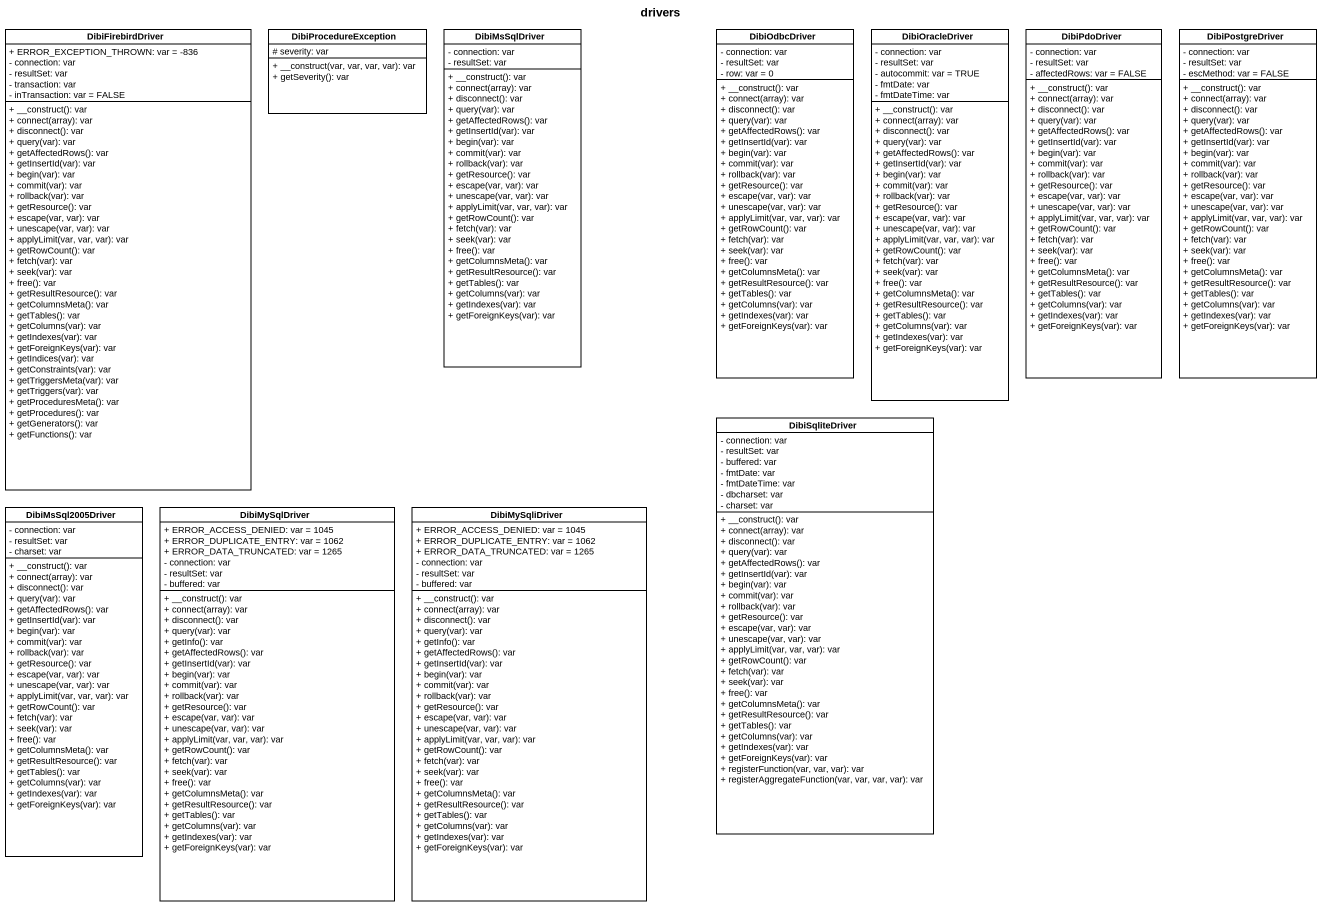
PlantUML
@startuml
title drivers
hide circle
hide empty members
skinparam classAttributeIconSize 0
class DibiFirebirdDriver {
  + ERROR_EXCEPTION_THROWN: var = -836
  - connection: var
  - resultSet: var
  - transaction: var
  - inTransaction: var = FALSE
  + __construct(): var
  + connect(array): var
  + disconnect(): var
  + query(var): var
  + getAffectedRows(): var
  + getInsertId(var): var
  + begin(var): var
  + commit(var): var
  + rollback(var): var
  + getResource(): var
  + escape(var, var): var
  + unescape(var, var): var
  + applyLimit(var, var, var): var
  + getRowCount(): var
  + fetch(var): var
  + seek(var): var
  + free(): var
  + getResultResource(): var
  + getColumnsMeta(): var
  + getTables(): var
  + getColumns(var): var
  + getIndexes(var): var
  + getForeignKeys(var): var
  + getIndices(var): var
  + getConstraints(var): var
  + getTriggersMeta(var): var
  + getTriggers(var): var
  + getProceduresMeta(): var
  + getProcedures(): var
  + getGenerators(): var
  + getFunctions(): var
}
class DibiProcedureException {
  # severity: var
  + __construct(var, var, var, var): var
  + getSeverity(): var
}
class DibiMsSqlDriver {
  - connection: var
  - resultSet: var
  + __construct(): var
  + connect(array): var
  + disconnect(): var
  + query(var): var
  + getAffectedRows(): var
  + getInsertId(var): var
  + begin(var): var
  + commit(var): var
  + rollback(var): var
  + getResource(): var
  + escape(var, var): var
  + unescape(var, var): var
  + applyLimit(var, var, var): var
  + getRowCount(): var
  + fetch(var): var
  + seek(var): var
  + free(): var
  + getColumnsMeta(): var
  + getResultResource(): var
  + getTables(): var
  + getColumns(var): var
  + getIndexes(var): var
  + getForeignKeys(var): var
}
class DibiOdbcDriver {
  - connection: var
  - resultSet: var
  - row: var = 0
  + __construct(): var
  + connect(array): var
  + disconnect(): var
  + query(var): var
  + getAffectedRows(): var
  + getInsertId(var): var
  + begin(var): var
  + commit(var): var
  + rollback(var): var
  + getResource(): var
  + escape(var, var): var
  + unescape(var, var): var
  + applyLimit(var, var, var): var
  + getRowCount(): var
  + fetch(var): var
  + seek(var): var
  + free(): var
  + getColumnsMeta(): var
  + getResultResource(): var
  + getTables(): var
  + getColumns(var): var
  + getIndexes(var): var
  + getForeignKeys(var): var
}
class DibiOracleDriver {
  - connection: var
  - resultSet: var
  - autocommit: var = TRUE
  - fmtDate: var
  - fmtDateTime: var
  + __construct(): var
  + connect(array): var
  + disconnect(): var
  + query(var): var
  + getAffectedRows(): var
  + getInsertId(var): var
  + begin(var): var
  + commit(var): var
  + rollback(var): var
  + getResource(): var
  + escape(var, var): var
  + unescape(var, var): var
  + applyLimit(var, var, var): var
  + getRowCount(): var
  + fetch(var): var
  + seek(var): var
  + free(): var
  + getColumnsMeta(): var
  + getResultResource(): var
  + getTables(): var
  + getColumns(var): var
  + getIndexes(var): var
  + getForeignKeys(var): var
}
class DibiPdoDriver {
  - connection: var
  - resultSet: var
  - affectedRows: var = FALSE
  + __construct(): var
  + connect(array): var
  + disconnect(): var
  + query(var): var
  + getAffectedRows(): var
  + getInsertId(var): var
  + begin(var): var
  + commit(var): var
  + rollback(var): var
  + getResource(): var
  + escape(var, var): var
  + unescape(var, var): var
  + applyLimit(var, var, var): var
  + getRowCount(): var
  + fetch(var): var
  + seek(var): var
  + free(): var
  + getColumnsMeta(): var
  + getResultResource(): var
  + getTables(): var
  + getColumns(var): var
  + getIndexes(var): var
  + getForeignKeys(var): var
}
class DibiPostgreDriver {
  - connection: var
  - resultSet: var
  - escMethod: var = FALSE
  + __construct(): var
  + connect(array): var
  + disconnect(): var
  + query(var): var
  + getAffectedRows(): var
  + getInsertId(var): var
  + begin(var): var
  + commit(var): var
  + rollback(var): var
  + getResource(): var
  + escape(var, var): var
  + unescape(var, var): var
  + applyLimit(var, var, var): var
  + getRowCount(): var
  + fetch(var): var
  + seek(var): var
  + free(): var
  + getColumnsMeta(): var
  + getResultResource(): var
  + getTables(): var
  + getColumns(var): var
  + getIndexes(var): var
  + getForeignKeys(var): var
}
class DibiSqliteDriver {
  - connection: var
  - resultSet: var
  - buffered: var
  - fmtDate: var
  - fmtDateTime: var
  - dbcharset: var
  - charset: var
  + __construct(): var
  + connect(array): var
  + disconnect(): var
  + query(var): var
  + getAffectedRows(): var
  + getInsertId(var): var
  + begin(var): var
  + commit(var): var
  + rollback(var): var
  + getResource(): var
  + escape(var, var): var
  + unescape(var, var): var
  + applyLimit(var, var, var): var
  + getRowCount(): var
  + fetch(var): var
  + seek(var): var
  + free(): var
  + getColumnsMeta(): var
  + getResultResource(): var
  + getTables(): var
  + getColumns(var): var
  + getIndexes(var): var
  + getForeignKeys(var): var
  + registerFunction(var, var, var): var
  + registerAggregateFunction(var, var, var, var): var
}
class DibiMsSql2005Driver {
  - connection: var
  - resultSet: var
  - charset: var
  + __construct(): var
  + connect(array): var
  + disconnect(): var
  + query(var): var
  + getAffectedRows(): var
  + getInsertId(var): var
  + begin(var): var
  + commit(var): var
  + rollback(var): var
  + getResource(): var
  + escape(var, var): var
  + unescape(var, var): var
  + applyLimit(var, var, var): var
  + getRowCount(): var
  + fetch(var): var
  + seek(var): var
  + free(): var
  + getColumnsMeta(): var
  + getResultResource(): var
  + getTables(): var
  + getColumns(var): var
  + getIndexes(var): var
  + getForeignKeys(var): var
}
class DibiMySqlDriver {
  + ERROR_ACCESS_DENIED: var = 1045
  + ERROR_DUPLICATE_ENTRY: var = 1062
  + ERROR_DATA_TRUNCATED: var = 1265
  - connection: var
  - resultSet: var
  - buffered: var
  + __construct(): var
  + connect(array): var
  + disconnect(): var
  + query(var): var
  + getInfo(): var
  + getAffectedRows(): var
  + getInsertId(var): var
  + begin(var): var
  + commit(var): var
  + rollback(var): var
  + getResource(): var
  + escape(var, var): var
  + unescape(var, var): var
  + applyLimit(var, var, var): var
  + getRowCount(): var
  + fetch(var): var
  + seek(var): var
  + free(): var
  + getColumnsMeta(): var
  + getResultResource(): var
  + getTables(): var
  + getColumns(var): var
  + getIndexes(var): var
  + getForeignKeys(var): var
}
class DibiMySqliDriver {
  + ERROR_ACCESS_DENIED: var = 1045
  + ERROR_DUPLICATE_ENTRY: var = 1062
  + ERROR_DATA_TRUNCATED: var = 1265
  - connection: var
  - resultSet: var
  - buffered: var
  + __construct(): var
  + connect(array): var
  + disconnect(): var
  + query(var): var
  + getInfo(): var
  + getAffectedRows(): var
  + getInsertId(var): var
  + begin(var): var
  + commit(var): var
  + rollback(var): var
  + getResource(): var
  + escape(var, var): var
  + unescape(var, var): var
  + applyLimit(var, var, var): var
  + getRowCount(): var
  + fetch(var): var
  + seek(var): var
  + free(): var
  + getColumnsMeta(): var
  + getResultResource(): var
  + getTables(): var
  + getColumns(var): var
  + getIndexes(var): var
  + getForeignKeys(var): var
}
@enduml
